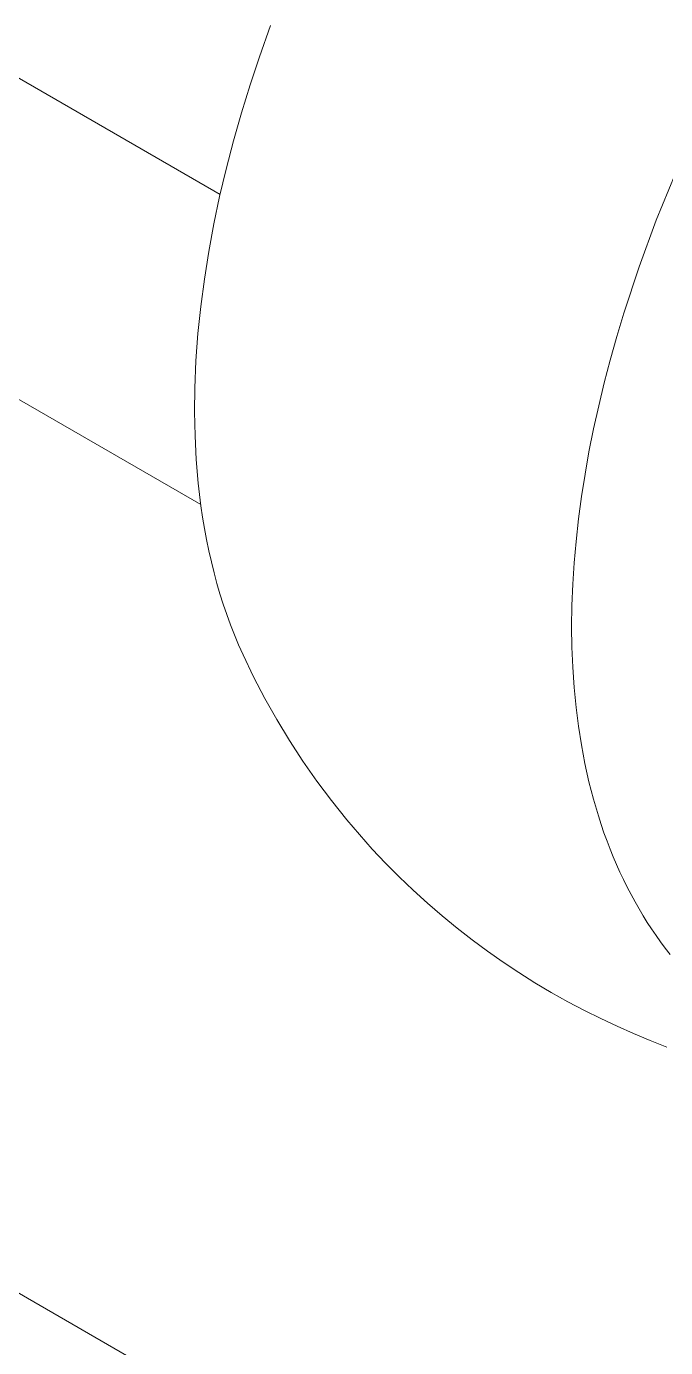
# Model space of a CAD drawing. Header units: inches. Extents: x -1 to 175, y 3 to 130.
# Drawn here: x 147.122 to 148.897, y 38.267 to 41.935 of the extents above; entities that cross this region are included whole.
import ezdxf

# ---------------------------------------------------------------- set-up
doc = ezdxf.new("R2010")
doc.units = ezdxf.units.IN
doc.layers.add('ZANO_R', color=7, linetype='Continuous', lineweight=0)

msp = doc.modelspace()

# ---------------------------------------------------------------- linework, layer by layer
at = {"layer": 'ZANO_R'}
for p, q in [((105.48569, 62.44452), (152.3505, 35.38711)), ((147.65973, 41.46853), (113.04136, 61.4652)), ((112.16872, 61.06723), (147.606, 40.6075)), ((147.76864, 41.84995), (147.79957, 41.93696)), ((147.74304, 41.77278), (147.76864, 41.84995)), ((147.71904, 41.69509), (147.74304, 41.77278)), ((147.69674, 41.6169), (147.71904, 41.69509)), ((147.67623, 41.53822), (147.69674, 41.6169)), ((147.65837, 41.46246), (147.67623, 41.53822)), ((148.92302, 41.52503), (148.8711, 41.39676)), ((147.64232, 41.38631), (147.65837, 41.46246)), ((147.62815, 41.30978), (147.64232, 41.38631)), ((148.8711, 41.39676), (148.82334, 41.2669)), ((147.61596, 41.2329), (147.62815, 41.30978)), ((148.82334, 41.2669), (148.78089, 41.1384)), ((147.60606, 41.15762), (147.61596, 41.2329)), ((147.59824, 41.08209), (147.60606, 41.15762)), ((148.78089, 41.1384), (148.76135, 41.07361)), ((147.59267, 41.00637), (147.59824, 41.08209)), ((148.76135, 41.07361), (148.74299, 41.00848)), ((147.58947, 40.93053), (147.59267, 41.00637)), ((148.74299, 41.00848), (148.72641, 40.94516)), ((147.58874, 40.86451), (147.58947, 40.93053)), ((148.72641, 40.94516), (148.71102, 40.88153)), ((147.59001, 40.7985), (147.58874, 40.86451)), ((148.71102, 40.88153), (148.6969, 40.81761)), ((147.59339, 40.73256), (147.59001, 40.7985)), ((148.6969, 40.81761), (148.68409, 40.75342)), ((148.68409, 40.75342), (148.6731, 40.69169)), ((147.59897, 40.66678), (147.59339, 40.73256)), ((148.6731, 40.69169), (148.66341, 40.62974)), ((147.60649, 40.60391), (147.59897, 40.66678)), ((147.61108, 40.57259), (147.60649, 40.60391)), ((148.66341, 40.62974), (148.65508, 40.5676)), ((147.61624, 40.54135), (147.61108, 40.57259)), ((148.65508, 40.5676), (148.64816, 40.50528)), ((147.622, 40.51023), (147.61624, 40.54135)), ((147.62836, 40.47922), (147.622, 40.51023)), ((148.64816, 40.50528), (148.64294, 40.446)), ((147.63534, 40.44835), (147.62836, 40.47922)), ((147.64296, 40.41763), (147.63534, 40.44835)), ((147.65082, 40.38852), (147.64296, 40.41763)), ((148.64294, 40.446), (148.63912, 40.38662)), ((147.65928, 40.35957), (147.65082, 40.38852)), ((148.63912, 40.38662), (148.63677, 40.32717)), ((147.66836, 40.33082), (147.65928, 40.35957)), ((147.67807, 40.30227), (147.66836, 40.33082)), ((148.63677, 40.32717), (148.63597, 40.26768)), ((147.68841, 40.27395), (147.67807, 40.30227)), ((147.6994, 40.24588), (147.68841, 40.27395)), ((147.71106, 40.21807), (147.6994, 40.24588)), ((148.63597, 40.26768), (148.6367, 40.21168)), ((147.72338, 40.19055), (147.71106, 40.21807)), ((148.6367, 40.21168), (148.63894, 40.15572)), ((147.75273, 40.12955), (147.72338, 40.19055)), ((147.78407, 40.06944), (147.75273, 40.12955)), ((148.63894, 40.15572), (148.64273, 40.09985)), ((148.64273, 40.09985), (148.64815, 40.04412)), ((147.81738, 40.0103), (147.78407, 40.06944)), ((148.64815, 40.04412), (148.65475, 39.99207)), ((147.85259, 39.95225), (147.81738, 40.0103)), ((148.65475, 39.99207), (148.6629, 39.94024)), ((147.88966, 39.89536), (147.85259, 39.95225)), ((148.6629, 39.94024), (148.67265, 39.88869)), ((147.92853, 39.83972), (147.88966, 39.89536)), ((148.67265, 39.88869), (148.6841, 39.8375)), ((147.96913, 39.78543), (147.92853, 39.83972)), ((148.6841, 39.8375), (148.69638, 39.78999)), ((148.0114, 39.73256), (147.96913, 39.78543)), ((148.69638, 39.78999), (148.71025, 39.74292)), ((148.0464, 39.69134), (148.0114, 39.73256)), ((148.71025, 39.74292), (148.7178, 39.71958)), ((148.0824, 39.65113), (148.0464, 39.69134)), ((148.7178, 39.71958), (148.72577, 39.69638)), ((148.72577, 39.69638), (148.73416, 39.67332)), ((148.11936, 39.61193), (148.0824, 39.65113)), ((148.73416, 39.67332), (148.74298, 39.65043)), ((148.74298, 39.65043), (148.75165, 39.62909)), ((148.15728, 39.57375), (148.11936, 39.61193)), ((148.75165, 39.62909), (148.76072, 39.60792)), ((148.19611, 39.53661), (148.15728, 39.57375)), ((148.76072, 39.60792), (148.77017, 39.58691)), ((148.77017, 39.58691), (148.78002, 39.56609)), ((148.78002, 39.56609), (148.79025, 39.54545)), ((148.79025, 39.54545), (148.80089, 39.52502)), ((148.23585, 39.50051), (148.19611, 39.53661)), ((148.27647, 39.46547), (148.23585, 39.50051)), ((148.80089, 39.52502), (148.81192, 39.5048)), ((148.81192, 39.5048), (148.82335, 39.4848)), ((148.31794, 39.4315), (148.27647, 39.46547)), ((148.82335, 39.4848), (148.83454, 39.46608)), ((148.83454, 39.46608), (148.8461, 39.44757)), ((148.35976, 39.39898), (148.31794, 39.4315)), ((148.8461, 39.44757), (148.85801, 39.42929)), ((148.85801, 39.42929), (148.87029, 39.41126)), ((148.40231, 39.36757), (148.35976, 39.39898)), ((148.87029, 39.41126), (148.88292, 39.39347)), ((148.88292, 39.39347), (148.89592, 39.37596)), ((148.44558, 39.33727), (148.40231, 39.36757)), ((148.89592, 39.37596), (148.90928, 39.35871)), ((148.48954, 39.30809), (148.44558, 39.33727)), ((148.53416, 39.28005), (148.48954, 39.30809)), ((148.57943, 39.25313), (148.53416, 39.28005)), ((148.62531, 39.22736), (148.57943, 39.25313)), ((148.67179, 39.20273), (148.62531, 39.22736)), ((148.71668, 39.18031), (148.67179, 39.20273)), ((148.76196, 39.15898), (148.71668, 39.18031)), ((148.80762, 39.13874), (148.76196, 39.15898)), ((148.85364, 39.11958), (148.80762, 39.13874)), ((148.9, 39.1015), (148.85364, 39.11958))]:
    msp.add_line(p, q, dxfattribs=at)

doc.saveas('drawing.dxf')
